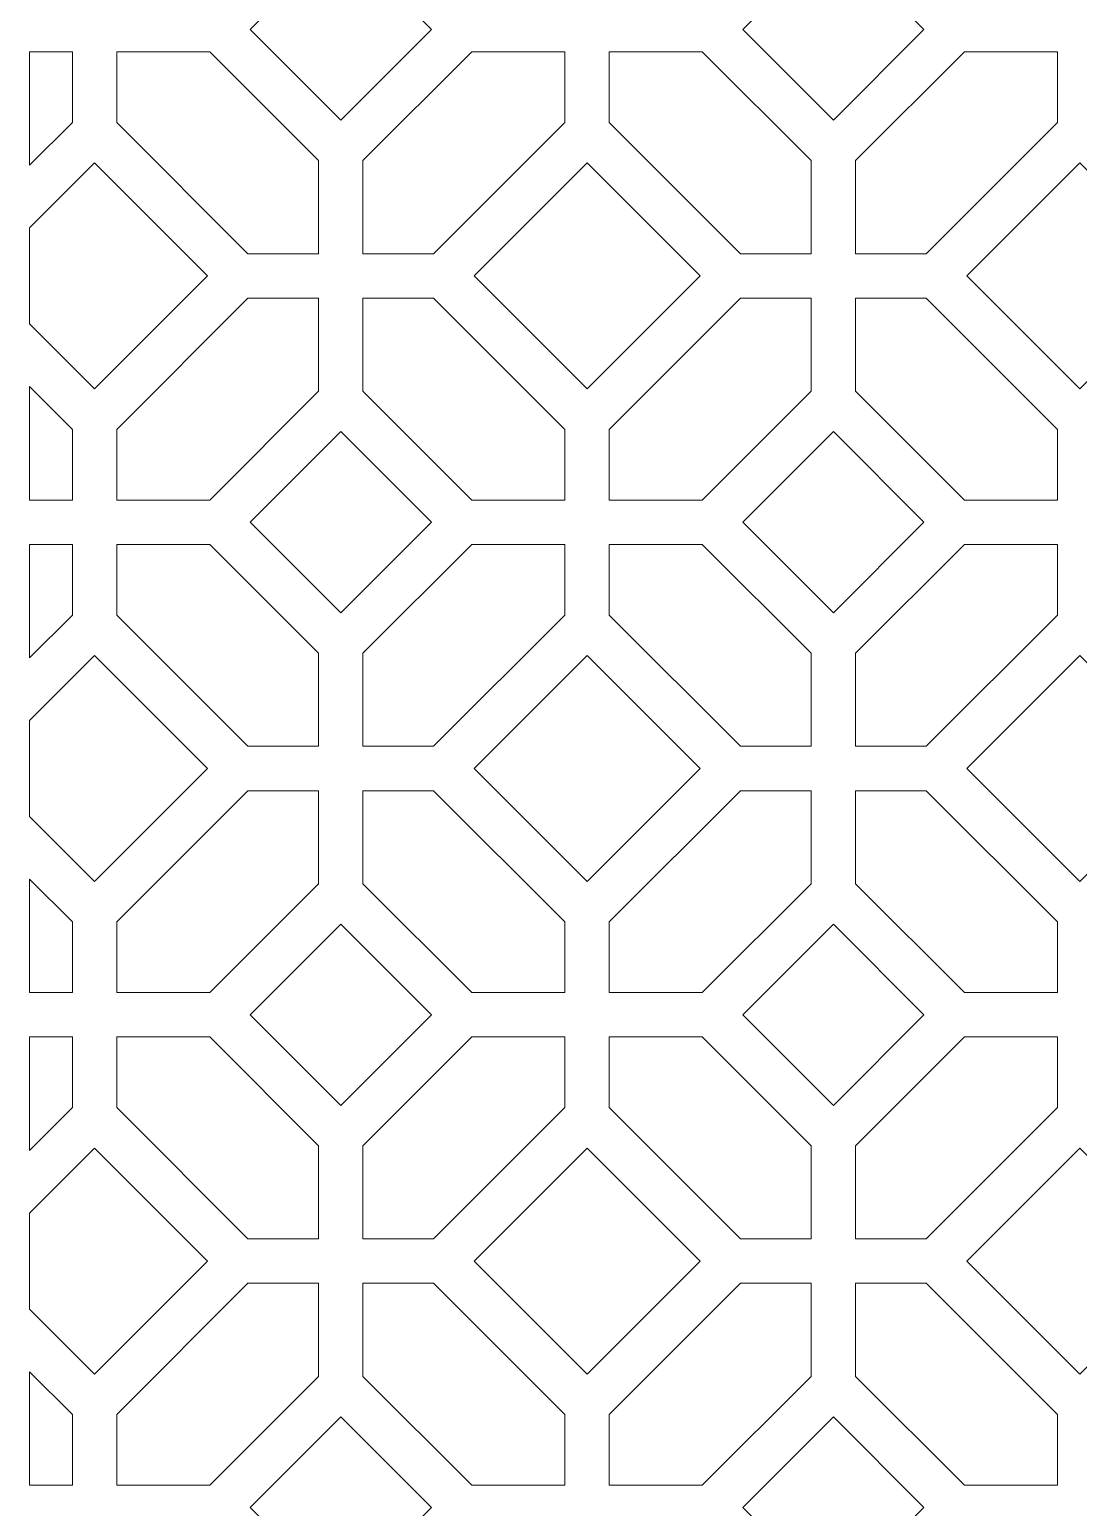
# Model space of a CAD drawing. Header units: centimetres. Extents: x -92 to 92, y -111 to 111.
# Drawn here: x 7.5 to 50, y -54.5 to 5.5 of the extents above; entities that cross this region are included whole.
import ezdxf

# ---------------------------------------------------------------- set-up
doc = ezdxf.new("R2010")
doc.units = ezdxf.units.CM
doc.header["$MEASUREMENT"] = 0
doc.layers.add('layer 1', color=7, linetype='Continuous')

msp = doc.modelspace()

# ---------------------------------------------------------------- linework, layer by layer
at = {"layer": 'layer 1', "color": 177, "lineweight": 9}
for points, knots in [([(20.09135, 1.79491), (20.09135, 1.79491), (23.76844, 5.472), (23.76844, 5.472), (23.76844, 5.472), (23.76844, 5.472), (20.09135, 9.14909), (20.09135, 9.14909), (20.09135, 9.14909), (20.09135, 9.14909), (16.41427, 5.472), (16.41427, 5.472), (16.41427, 5.472), (16.41427, 5.472), (20.09135, 1.79491), (20.09135, 1.79491)], [0, 0, 0, 0, 0.2, 0.2, 0.2, 0.2, 0.4, 0.4, 0.4, 0.4, 0.6, 0.6, 0.6, 0.6, 1, 1, 1, 1]), ([(40.09135, 1.79491), (40.09135, 1.79491), (43.76844, 5.472), (43.76844, 5.472), (43.76844, 5.472), (43.76844, 5.472), (40.09135, 9.14909), (40.09135, 9.14909), (40.09135, 9.14909), (40.09135, 9.14909), (36.41427, 5.472), (36.41427, 5.472), (36.41427, 5.472), (36.41427, 5.472), (40.09135, 1.79491), (40.09135, 1.79491)], [0, 0, 0, 0, 0.2, 0.2, 0.2, 0.2, 0.4, 0.4, 0.4, 0.4, 0.6, 0.6, 0.6, 0.6, 1, 1, 1, 1]), ([(7.45336, -0.03549), (7.45336, -0.03549), (9.19136, 1.70252), (9.19136, 1.70252), (9.19136, 1.70252), (9.19136, 1.70252), (9.19136, 4.57201), (9.19136, 4.57201), (9.19136, 4.57201), (9.19136, 4.57201), (7.45336, 4.57198), (7.45336, 4.57198), (7.45336, 4.57198), (7.45336, 4.57198), (7.45336, -0.03549), (7.45336, -0.03549)], [0, 0, 0, 0, 0.2, 0.2, 0.2, 0.2, 0.4, 0.4, 0.4, 0.4, 0.6, 0.6, 0.6, 0.6, 1, 1, 1, 1]), ([(10.99136, 4.572), (10.99136, 4.572), (10.99136, 1.70251), (10.99136, 1.70251), (10.99136, 1.70251), (10.99136, 1.70251), (16.32188, -3.62801), (16.32188, -3.62801), (16.32188, -3.62801), (16.32188, -3.62801), (19.19135, -3.62801), (19.19135, -3.62801), (19.19135, -3.62801), (19.19135, -3.62801), (19.19135, 0.14959), (19.19135, 0.14959), (19.19135, 0.14959), (19.19135, 0.14959), (14.76895, 4.572), (14.76895, 4.572), (14.76895, 4.572), (14.76895, 4.572), (10.99136, 4.572), (10.99136, 4.572)], [0, 0, 0, 0, 0.14285714, 0.14285714, 0.14285714, 0.14285714, 0.28571429, 0.28571429, 0.28571429, 0.28571429, 0.42857143, 0.42857143, 0.42857143, 0.42857143, 0.57142857, 0.57142857, 0.57142857, 0.57142857, 0.71428571, 0.71428571, 0.71428571, 0.71428571, 1, 1, 1, 1]), ([(29.19136, 1.70251), (29.19136, 1.70251), (29.19136, 4.572), (29.19136, 4.572), (29.19136, 4.572), (29.19136, 4.572), (25.41376, 4.572), (25.41376, 4.572), (25.41376, 4.572), (25.41376, 4.572), (20.99135, 0.14959), (20.99135, 0.14959), (20.99135, 0.14959), (20.99135, 0.14959), (20.99135, -3.62801), (20.99135, -3.62801), (20.99135, -3.62801), (20.99135, -3.62801), (23.86084, -3.62801), (23.86084, -3.62801), (23.86084, -3.62801), (23.86084, -3.62801), (29.19136, 1.70251), (29.19136, 1.70251)], [0, 0, 0, 0, 0.14285714, 0.14285714, 0.14285714, 0.14285714, 0.28571429, 0.28571429, 0.28571429, 0.28571429, 0.42857143, 0.42857143, 0.42857143, 0.42857143, 0.57142857, 0.57142857, 0.57142857, 0.57142857, 0.71428571, 0.71428571, 0.71428571, 0.71428571, 1, 1, 1, 1]), ([(30.99136, 4.572), (30.99136, 4.572), (30.99136, 1.70251), (30.99136, 1.70251), (30.99136, 1.70251), (30.99136, 1.70251), (36.32188, -3.62801), (36.32188, -3.62801), (36.32188, -3.62801), (36.32188, -3.62801), (39.19135, -3.62801), (39.19135, -3.62801), (39.19135, -3.62801), (39.19135, -3.62801), (39.19135, 0.14959), (39.19135, 0.14959), (39.19135, 0.14959), (39.19135, 0.14959), (34.76895, 4.572), (34.76895, 4.572), (34.76895, 4.572), (34.76895, 4.572), (30.99136, 4.572), (30.99136, 4.572)], [0, 0, 0, 0, 0.14285714, 0.14285714, 0.14285714, 0.14285714, 0.28571429, 0.28571429, 0.28571429, 0.28571429, 0.42857143, 0.42857143, 0.42857143, 0.42857143, 0.57142857, 0.57142857, 0.57142857, 0.57142857, 0.71428571, 0.71428571, 0.71428571, 0.71428571, 1, 1, 1, 1]), ([(49.19136, 1.70251), (49.19136, 1.70251), (49.19136, 4.572), (49.19136, 4.572), (49.19136, 4.572), (49.19136, 4.572), (45.41376, 4.572), (45.41376, 4.572), (45.41376, 4.572), (45.41376, 4.572), (40.99135, 0.14959), (40.99135, 0.14959), (40.99135, 0.14959), (40.99135, 0.14959), (40.99135, -3.62801), (40.99135, -3.62801), (40.99135, -3.62801), (40.99135, -3.62801), (43.86084, -3.62801), (43.86084, -3.62801), (43.86084, -3.62801), (43.86084, -3.62801), (49.19136, 1.70251), (49.19136, 1.70251)], [0, 0, 0, 0, 0.14285714, 0.14285714, 0.14285714, 0.14285714, 0.28571429, 0.28571429, 0.28571429, 0.28571429, 0.42857143, 0.42857143, 0.42857143, 0.42857143, 0.57142857, 0.57142857, 0.57142857, 0.57142857, 0.71428571, 0.71428571, 0.71428571, 0.71428571, 1, 1, 1, 1]), ([(7.45336, -6.47521), (7.45336, -6.47521), (10.09136, -9.1132), (10.09136, -9.1132), (10.09136, -9.1132), (10.09136, -9.1132), (14.67656, -4.52801), (14.67656, -4.52801), (14.67656, -4.52801), (14.67656, -4.52801), (10.09135, 0.0572), (10.09135, 0.0572), (10.09135, 0.0572), (10.09135, 0.0572), (7.45336, -2.58077), (7.45336, -2.58077), (7.45336, -2.58077), (7.45336, -2.58077), (7.45336, -6.47521), (7.45336, -6.47521)], [0, 0, 0, 0, 0.16666667, 0.16666667, 0.16666667, 0.16666667, 0.33333333, 0.33333333, 0.33333333, 0.33333333, 0.5, 0.5, 0.5, 0.5, 0.66666667, 0.66666667, 0.66666667, 0.66666667, 1, 1, 1, 1]), ([(30.09136, 0.05719), (30.09136, 0.05719), (25.50616, -4.52801), (25.50616, -4.52801), (25.50616, -4.52801), (25.50616, -4.52801), (30.09136, -9.11321), (30.09136, -9.11321), (30.09136, -9.11321), (30.09136, -9.11321), (34.67656, -4.52801), (34.67656, -4.52801), (34.67656, -4.52801), (34.67656, -4.52801), (30.09136, 0.05719), (30.09136, 0.05719)], [0, 0, 0, 0, 0.2, 0.2, 0.2, 0.2, 0.4, 0.4, 0.4, 0.4, 0.6, 0.6, 0.6, 0.6, 1, 1, 1, 1]), ([(50.09136, 0.05719), (50.09136, 0.05719), (45.50616, -4.52801), (45.50616, -4.52801), (45.50616, -4.52801), (45.50616, -4.52801), (50.09136, -9.11321), (50.09136, -9.11321), (50.09136, -9.11321), (50.09136, -9.11321), (54.67656, -4.52801), (54.67656, -4.52801), (54.67656, -4.52801), (54.67656, -4.52801), (50.09136, 0.05719), (50.09136, 0.05719)], [0, 0, 0, 0, 0.2, 0.2, 0.2, 0.2, 0.4, 0.4, 0.4, 0.4, 0.6, 0.6, 0.6, 0.6, 1, 1, 1, 1]), ([(19.19135, -5.42801), (19.19135, -5.42801), (16.32188, -5.42801), (16.32188, -5.42801), (16.32188, -5.42801), (16.32188, -5.42801), (10.99136, -10.75853), (10.99136, -10.75853), (10.99136, -10.75853), (10.99136, -10.75853), (10.99136, -13.628), (10.99136, -13.628), (10.99136, -13.628), (10.99136, -13.628), (14.76895, -13.628), (14.76895, -13.628), (14.76895, -13.628), (14.76895, -13.628), (19.19135, -9.20559), (19.19135, -9.20559), (19.19135, -9.20559), (19.19135, -9.20559), (19.19135, -5.42801), (19.19135, -5.42801)], [0, 0, 0, 0, 0.14285714, 0.14285714, 0.14285714, 0.14285714, 0.28571429, 0.28571429, 0.28571429, 0.28571429, 0.42857143, 0.42857143, 0.42857143, 0.42857143, 0.57142857, 0.57142857, 0.57142857, 0.57142857, 0.71428571, 0.71428571, 0.71428571, 0.71428571, 1, 1, 1, 1]), ([(23.86084, -5.42801), (23.86084, -5.42801), (20.99135, -5.42801), (20.99135, -5.42801), (20.99135, -5.42801), (20.99135, -5.42801), (20.99135, -9.20559), (20.99135, -9.20559), (20.99135, -9.20559), (20.99135, -9.20559), (25.41376, -13.628), (25.41376, -13.628), (25.41376, -13.628), (25.41376, -13.628), (29.19136, -13.628), (29.19136, -13.628), (29.19136, -13.628), (29.19136, -13.628), (29.19136, -10.75853), (29.19136, -10.75853), (29.19136, -10.75853), (29.19136, -10.75853), (23.86084, -5.42801), (23.86084, -5.42801)], [0, 0, 0, 0, 0.14285714, 0.14285714, 0.14285714, 0.14285714, 0.28571429, 0.28571429, 0.28571429, 0.28571429, 0.42857143, 0.42857143, 0.42857143, 0.42857143, 0.57142857, 0.57142857, 0.57142857, 0.57142857, 0.71428571, 0.71428571, 0.71428571, 0.71428571, 1, 1, 1, 1]), ([(39.19135, -5.42801), (39.19135, -5.42801), (36.32188, -5.42801), (36.32188, -5.42801), (36.32188, -5.42801), (36.32188, -5.42801), (30.99136, -10.75853), (30.99136, -10.75853), (30.99136, -10.75853), (30.99136, -10.75853), (30.99136, -13.628), (30.99136, -13.628), (30.99136, -13.628), (30.99136, -13.628), (34.76895, -13.628), (34.76895, -13.628), (34.76895, -13.628), (34.76895, -13.628), (39.19135, -9.20559), (39.19135, -9.20559), (39.19135, -9.20559), (39.19135, -9.20559), (39.19135, -5.42801), (39.19135, -5.42801)], [0, 0, 0, 0, 0.14285714, 0.14285714, 0.14285714, 0.14285714, 0.28571429, 0.28571429, 0.28571429, 0.28571429, 0.42857143, 0.42857143, 0.42857143, 0.42857143, 0.57142857, 0.57142857, 0.57142857, 0.57142857, 0.71428571, 0.71428571, 0.71428571, 0.71428571, 1, 1, 1, 1]), ([(43.86084, -5.42801), (43.86084, -5.42801), (40.99135, -5.42801), (40.99135, -5.42801), (40.99135, -5.42801), (40.99135, -5.42801), (40.99135, -9.20559), (40.99135, -9.20559), (40.99135, -9.20559), (40.99135, -9.20559), (45.41376, -13.628), (45.41376, -13.628), (45.41376, -13.628), (45.41376, -13.628), (49.19136, -13.628), (49.19136, -13.628), (49.19136, -13.628), (49.19136, -13.628), (49.19136, -10.75853), (49.19136, -10.75853), (49.19136, -10.75853), (49.19136, -10.75853), (43.86084, -5.42801), (43.86084, -5.42801)], [0, 0, 0, 0, 0.14285714, 0.14285714, 0.14285714, 0.14285714, 0.28571429, 0.28571429, 0.28571429, 0.28571429, 0.42857143, 0.42857143, 0.42857143, 0.42857143, 0.57142857, 0.57142857, 0.57142857, 0.57142857, 0.71428571, 0.71428571, 0.71428571, 0.71428571, 1, 1, 1, 1]), ([(7.45336, -13.62799), (7.45336, -13.62799), (9.19136, -13.62799), (9.19136, -13.62799), (9.19136, -13.62799), (9.19136, -13.62799), (9.19136, -10.75852), (9.19136, -10.75852), (9.19136, -10.75852), (9.19136, -10.75852), (7.45336, -9.02048), (7.45336, -9.02048), (7.45336, -9.02048), (7.45336, -9.02048), (7.45336, -13.62799), (7.45336, -13.62799)], [0, 0, 0, 0, 0.2, 0.2, 0.2, 0.2, 0.4, 0.4, 0.4, 0.4, 0.6, 0.6, 0.6, 0.6, 1, 1, 1, 1]), ([(20.09135, -18.20509), (20.09135, -18.20509), (23.76844, -14.528), (23.76844, -14.528), (23.76844, -14.528), (23.76844, -14.528), (20.09135, -10.85091), (20.09135, -10.85091), (20.09135, -10.85091), (20.09135, -10.85091), (16.41427, -14.528), (16.41427, -14.528), (16.41427, -14.528), (16.41427, -14.528), (20.09135, -18.20509), (20.09135, -18.20509)], [0, 0, 0, 0, 0.2, 0.2, 0.2, 0.2, 0.4, 0.4, 0.4, 0.4, 0.6, 0.6, 0.6, 0.6, 1, 1, 1, 1]), ([(40.09135, -18.20509), (40.09135, -18.20509), (43.76844, -14.528), (43.76844, -14.528), (43.76844, -14.528), (43.76844, -14.528), (40.09135, -10.85091), (40.09135, -10.85091), (40.09135, -10.85091), (40.09135, -10.85091), (36.41427, -14.528), (36.41427, -14.528), (36.41427, -14.528), (36.41427, -14.528), (40.09135, -18.20509), (40.09135, -18.20509)], [0, 0, 0, 0, 0.2, 0.2, 0.2, 0.2, 0.4, 0.4, 0.4, 0.4, 0.6, 0.6, 0.6, 0.6, 1, 1, 1, 1]), ([(7.45336, -20.03549), (7.45336, -20.03549), (9.19136, -18.29748), (9.19136, -18.29748), (9.19136, -18.29748), (9.19136, -18.29748), (9.19136, -15.42799), (9.19136, -15.42799), (9.19136, -15.42799), (9.19136, -15.42799), (7.45336, -15.42799), (7.45336, -15.42799), (7.45336, -15.42799), (7.45336, -15.42799), (7.45336, -20.03549), (7.45336, -20.03549)], [0, 0, 0, 0, 0.2, 0.2, 0.2, 0.2, 0.4, 0.4, 0.4, 0.4, 0.6, 0.6, 0.6, 0.6, 1, 1, 1, 1]), ([(10.99136, -15.428), (10.99136, -15.428), (10.99136, -18.29749), (10.99136, -18.29749), (10.99136, -18.29749), (10.99136, -18.29749), (16.32188, -23.62801), (16.32188, -23.62801), (16.32188, -23.62801), (16.32188, -23.62801), (19.19135, -23.62801), (19.19135, -23.62801), (19.19135, -23.62801), (19.19135, -23.62801), (19.19135, -19.85041), (19.19135, -19.85041), (19.19135, -19.85041), (19.19135, -19.85041), (14.76895, -15.428), (14.76895, -15.428), (14.76895, -15.428), (14.76895, -15.428), (10.99136, -15.428), (10.99136, -15.428)], [0, 0, 0, 0, 0.14285714, 0.14285714, 0.14285714, 0.14285714, 0.28571429, 0.28571429, 0.28571429, 0.28571429, 0.42857143, 0.42857143, 0.42857143, 0.42857143, 0.57142857, 0.57142857, 0.57142857, 0.57142857, 0.71428571, 0.71428571, 0.71428571, 0.71428571, 1, 1, 1, 1]), ([(29.19136, -18.29749), (29.19136, -18.29749), (29.19136, -15.428), (29.19136, -15.428), (29.19136, -15.428), (29.19136, -15.428), (25.41376, -15.428), (25.41376, -15.428), (25.41376, -15.428), (25.41376, -15.428), (20.99135, -19.85041), (20.99135, -19.85041), (20.99135, -19.85041), (20.99135, -19.85041), (20.99135, -23.62801), (20.99135, -23.62801), (20.99135, -23.62801), (20.99135, -23.62801), (23.86084, -23.62801), (23.86084, -23.62801), (23.86084, -23.62801), (23.86084, -23.62801), (29.19136, -18.29749), (29.19136, -18.29749)], [0, 0, 0, 0, 0.14285714, 0.14285714, 0.14285714, 0.14285714, 0.28571429, 0.28571429, 0.28571429, 0.28571429, 0.42857143, 0.42857143, 0.42857143, 0.42857143, 0.57142857, 0.57142857, 0.57142857, 0.57142857, 0.71428571, 0.71428571, 0.71428571, 0.71428571, 1, 1, 1, 1]), ([(30.99136, -15.428), (30.99136, -15.428), (30.99136, -18.29749), (30.99136, -18.29749), (30.99136, -18.29749), (30.99136, -18.29749), (36.32188, -23.62801), (36.32188, -23.62801), (36.32188, -23.62801), (36.32188, -23.62801), (39.19135, -23.62801), (39.19135, -23.62801), (39.19135, -23.62801), (39.19135, -23.62801), (39.19135, -19.85041), (39.19135, -19.85041), (39.19135, -19.85041), (39.19135, -19.85041), (34.76895, -15.428), (34.76895, -15.428), (34.76895, -15.428), (34.76895, -15.428), (30.99136, -15.428), (30.99136, -15.428)], [0, 0, 0, 0, 0.14285714, 0.14285714, 0.14285714, 0.14285714, 0.28571429, 0.28571429, 0.28571429, 0.28571429, 0.42857143, 0.42857143, 0.42857143, 0.42857143, 0.57142857, 0.57142857, 0.57142857, 0.57142857, 0.71428571, 0.71428571, 0.71428571, 0.71428571, 1, 1, 1, 1]), ([(49.19136, -18.29749), (49.19136, -18.29749), (49.19136, -15.428), (49.19136, -15.428), (49.19136, -15.428), (49.19136, -15.428), (45.41376, -15.428), (45.41376, -15.428), (45.41376, -15.428), (45.41376, -15.428), (40.99135, -19.85041), (40.99135, -19.85041), (40.99135, -19.85041), (40.99135, -19.85041), (40.99135, -23.62801), (40.99135, -23.62801), (40.99135, -23.62801), (40.99135, -23.62801), (43.86084, -23.62801), (43.86084, -23.62801), (43.86084, -23.62801), (43.86084, -23.62801), (49.19136, -18.29749), (49.19136, -18.29749)], [0, 0, 0, 0, 0.14285714, 0.14285714, 0.14285714, 0.14285714, 0.28571429, 0.28571429, 0.28571429, 0.28571429, 0.42857143, 0.42857143, 0.42857143, 0.42857143, 0.57142857, 0.57142857, 0.57142857, 0.57142857, 0.71428571, 0.71428571, 0.71428571, 0.71428571, 1, 1, 1, 1]), ([(7.45336, -26.47519), (7.45336, -26.47519), (10.09137, -29.1132), (10.09137, -29.1132), (10.09137, -29.1132), (10.09137, -29.1132), (14.67656, -24.52801), (14.67656, -24.52801), (14.67656, -24.52801), (14.67656, -24.52801), (10.09135, -19.9428), (10.09135, -19.9428), (10.09135, -19.9428), (10.09135, -19.9428), (7.45336, -22.58078), (7.45336, -22.58078), (7.45336, -22.58078), (7.45336, -22.58078), (7.45336, -26.47519), (7.45336, -26.47519)], [0, 0, 0, 0, 0.16666667, 0.16666667, 0.16666667, 0.16666667, 0.33333333, 0.33333333, 0.33333333, 0.33333333, 0.5, 0.5, 0.5, 0.5, 0.66666667, 0.66666667, 0.66666667, 0.66666667, 1, 1, 1, 1]), ([(30.09136, -19.94281), (30.09136, -19.94281), (25.50616, -24.528), (25.50616, -24.528), (25.50616, -24.528), (25.50616, -24.528), (30.09137, -29.11321), (30.09137, -29.11321), (30.09137, -29.11321), (30.09137, -29.11321), (34.67656, -24.52801), (34.67656, -24.52801), (34.67656, -24.52801), (34.67656, -24.52801), (30.09136, -19.94281), (30.09136, -19.94281)], [0, 0, 0, 0, 0.2, 0.2, 0.2, 0.2, 0.4, 0.4, 0.4, 0.4, 0.6, 0.6, 0.6, 0.6, 1, 1, 1, 1]), ([(50.09136, -19.94281), (50.09136, -19.94281), (45.50616, -24.528), (45.50616, -24.528), (45.50616, -24.528), (45.50616, -24.528), (50.09137, -29.11321), (50.09137, -29.11321), (50.09137, -29.11321), (50.09137, -29.11321), (54.67656, -24.52801), (54.67656, -24.52801), (54.67656, -24.52801), (54.67656, -24.52801), (50.09136, -19.94281), (50.09136, -19.94281)], [0, 0, 0, 0, 0.2, 0.2, 0.2, 0.2, 0.4, 0.4, 0.4, 0.4, 0.6, 0.6, 0.6, 0.6, 1, 1, 1, 1]), ([(19.19136, -25.42801), (19.19136, -25.42801), (16.32189, -25.42801), (16.32189, -25.42801), (16.32189, -25.42801), (16.32189, -25.42801), (10.99137, -30.75853), (10.99137, -30.75853), (10.99137, -30.75853), (10.99137, -30.75853), (10.99137, -33.628), (10.99137, -33.628), (10.99137, -33.628), (10.99137, -33.628), (14.76896, -33.628), (14.76896, -33.628), (14.76896, -33.628), (14.76896, -33.628), (19.19136, -29.20559), (19.19136, -29.20559), (19.19136, -29.20559), (19.19136, -29.20559), (19.19136, -25.42801), (19.19136, -25.42801)], [0, 0, 0, 0, 0.14285714, 0.14285714, 0.14285714, 0.14285714, 0.28571429, 0.28571429, 0.28571429, 0.28571429, 0.42857143, 0.42857143, 0.42857143, 0.42857143, 0.57142857, 0.57142857, 0.57142857, 0.57142857, 0.71428571, 0.71428571, 0.71428571, 0.71428571, 1, 1, 1, 1]), ([(23.86085, -25.42801), (23.86085, -25.42801), (20.99136, -25.42801), (20.99136, -25.42801), (20.99136, -25.42801), (20.99136, -25.42801), (20.99136, -29.20559), (20.99136, -29.20559), (20.99136, -29.20559), (20.99136, -29.20559), (25.41377, -33.628), (25.41377, -33.628), (25.41377, -33.628), (25.41377, -33.628), (29.19137, -33.628), (29.19137, -33.628), (29.19137, -33.628), (29.19137, -33.628), (29.19137, -30.75853), (29.19137, -30.75853), (29.19137, -30.75853), (29.19137, -30.75853), (23.86085, -25.42801), (23.86085, -25.42801)], [0, 0, 0, 0, 0.14285714, 0.14285714, 0.14285714, 0.14285714, 0.28571429, 0.28571429, 0.28571429, 0.28571429, 0.42857143, 0.42857143, 0.42857143, 0.42857143, 0.57142857, 0.57142857, 0.57142857, 0.57142857, 0.71428571, 0.71428571, 0.71428571, 0.71428571, 1, 1, 1, 1]), ([(39.19136, -25.42801), (39.19136, -25.42801), (36.32189, -25.42801), (36.32189, -25.42801), (36.32189, -25.42801), (36.32189, -25.42801), (30.99137, -30.75853), (30.99137, -30.75853), (30.99137, -30.75853), (30.99137, -30.75853), (30.99137, -33.628), (30.99137, -33.628), (30.99137, -33.628), (30.99137, -33.628), (34.76896, -33.628), (34.76896, -33.628), (34.76896, -33.628), (34.76896, -33.628), (39.19136, -29.20559), (39.19136, -29.20559), (39.19136, -29.20559), (39.19136, -29.20559), (39.19136, -25.42801), (39.19136, -25.42801)], [0, 0, 0, 0, 0.14285714, 0.14285714, 0.14285714, 0.14285714, 0.28571429, 0.28571429, 0.28571429, 0.28571429, 0.42857143, 0.42857143, 0.42857143, 0.42857143, 0.57142857, 0.57142857, 0.57142857, 0.57142857, 0.71428571, 0.71428571, 0.71428571, 0.71428571, 1, 1, 1, 1]), ([(43.86085, -25.42801), (43.86085, -25.42801), (40.99136, -25.42801), (40.99136, -25.42801), (40.99136, -25.42801), (40.99136, -25.42801), (40.99136, -29.20559), (40.99136, -29.20559), (40.99136, -29.20559), (40.99136, -29.20559), (45.41377, -33.628), (45.41377, -33.628), (45.41377, -33.628), (45.41377, -33.628), (49.19137, -33.628), (49.19137, -33.628), (49.19137, -33.628), (49.19137, -33.628), (49.19137, -30.75853), (49.19137, -30.75853), (49.19137, -30.75853), (49.19137, -30.75853), (43.86085, -25.42801), (43.86085, -25.42801)], [0, 0, 0, 0, 0.14285714, 0.14285714, 0.14285714, 0.14285714, 0.28571429, 0.28571429, 0.28571429, 0.28571429, 0.42857143, 0.42857143, 0.42857143, 0.42857143, 0.57142857, 0.57142857, 0.57142857, 0.57142857, 0.71428571, 0.71428571, 0.71428571, 0.71428571, 1, 1, 1, 1]), ([(7.45336, -33.62799), (7.45336, -33.62799), (9.19137, -33.62799), (9.19137, -33.62799), (9.19137, -33.62799), (9.19137, -33.62799), (9.19137, -30.75852), (9.19137, -30.75852), (9.19137, -30.75852), (9.19137, -30.75852), (7.45336, -29.02047), (7.45336, -29.02047), (7.45336, -29.02047), (7.45336, -29.02047), (7.45336, -33.62799), (7.45336, -33.62799)], [0, 0, 0, 0, 0.2, 0.2, 0.2, 0.2, 0.4, 0.4, 0.4, 0.4, 0.6, 0.6, 0.6, 0.6, 1, 1, 1, 1]), ([(20.09136, -38.20509), (20.09136, -38.20509), (23.76845, -34.528), (23.76845, -34.528), (23.76845, -34.528), (23.76845, -34.528), (20.09136, -30.85091), (20.09136, -30.85091), (20.09136, -30.85091), (20.09136, -30.85091), (16.41428, -34.528), (16.41428, -34.528), (16.41428, -34.528), (16.41428, -34.528), (20.09136, -38.20509), (20.09136, -38.20509)], [0, 0, 0, 0, 0.2, 0.2, 0.2, 0.2, 0.4, 0.4, 0.4, 0.4, 0.6, 0.6, 0.6, 0.6, 1, 1, 1, 1]), ([(40.09136, -38.20509), (40.09136, -38.20509), (43.76845, -34.528), (43.76845, -34.528), (43.76845, -34.528), (43.76845, -34.528), (40.09136, -30.85091), (40.09136, -30.85091), (40.09136, -30.85091), (40.09136, -30.85091), (36.41428, -34.528), (36.41428, -34.528), (36.41428, -34.528), (36.41428, -34.528), (40.09136, -38.20509), (40.09136, -38.20509)], [0, 0, 0, 0, 0.2, 0.2, 0.2, 0.2, 0.4, 0.4, 0.4, 0.4, 0.6, 0.6, 0.6, 0.6, 1, 1, 1, 1]), ([(7.45336, -40.0355), (7.45336, -40.0355), (9.19137, -38.29748), (9.19137, -38.29748), (9.19137, -38.29748), (9.19137, -38.29748), (9.19137, -35.42799), (9.19137, -35.42799), (9.19137, -35.42799), (9.19137, -35.42799), (7.45336, -35.42795), (7.45336, -35.42795), (7.45336, -35.42795), (7.45336, -35.42795), (7.45336, -40.0355), (7.45336, -40.0355)], [0, 0, 0, 0, 0.2, 0.2, 0.2, 0.2, 0.4, 0.4, 0.4, 0.4, 0.6, 0.6, 0.6, 0.6, 1, 1, 1, 1]), ([(10.99137, -35.428), (10.99137, -35.428), (10.99137, -38.29749), (10.99137, -38.29749), (10.99137, -38.29749), (10.99137, -38.29749), (16.32189, -43.62801), (16.32189, -43.62801), (16.32189, -43.62801), (16.32189, -43.62801), (19.19136, -43.62801), (19.19136, -43.62801), (19.19136, -43.62801), (19.19136, -43.62801), (19.19136, -39.85041), (19.19136, -39.85041), (19.19136, -39.85041), (19.19136, -39.85041), (14.76896, -35.428), (14.76896, -35.428), (14.76896, -35.428), (14.76896, -35.428), (10.99137, -35.428), (10.99137, -35.428)], [0, 0, 0, 0, 0.14285714, 0.14285714, 0.14285714, 0.14285714, 0.28571429, 0.28571429, 0.28571429, 0.28571429, 0.42857143, 0.42857143, 0.42857143, 0.42857143, 0.57142857, 0.57142857, 0.57142857, 0.57142857, 0.71428571, 0.71428571, 0.71428571, 0.71428571, 1, 1, 1, 1]), ([(29.19137, -38.29749), (29.19137, -38.29749), (29.19137, -35.428), (29.19137, -35.428), (29.19137, -35.428), (29.19137, -35.428), (25.41377, -35.428), (25.41377, -35.428), (25.41377, -35.428), (25.41377, -35.428), (20.99136, -39.85041), (20.99136, -39.85041), (20.99136, -39.85041), (20.99136, -39.85041), (20.99136, -43.62801), (20.99136, -43.62801), (20.99136, -43.62801), (20.99136, -43.62801), (23.86085, -43.62801), (23.86085, -43.62801), (23.86085, -43.62801), (23.86085, -43.62801), (29.19137, -38.29749), (29.19137, -38.29749)], [0, 0, 0, 0, 0.14285714, 0.14285714, 0.14285714, 0.14285714, 0.28571429, 0.28571429, 0.28571429, 0.28571429, 0.42857143, 0.42857143, 0.42857143, 0.42857143, 0.57142857, 0.57142857, 0.57142857, 0.57142857, 0.71428571, 0.71428571, 0.71428571, 0.71428571, 1, 1, 1, 1]), ([(30.99137, -35.428), (30.99137, -35.428), (30.99137, -38.29749), (30.99137, -38.29749), (30.99137, -38.29749), (30.99137, -38.29749), (36.32189, -43.62801), (36.32189, -43.62801), (36.32189, -43.62801), (36.32189, -43.62801), (39.19136, -43.62801), (39.19136, -43.62801), (39.19136, -43.62801), (39.19136, -43.62801), (39.19136, -39.85041), (39.19136, -39.85041), (39.19136, -39.85041), (39.19136, -39.85041), (34.76896, -35.428), (34.76896, -35.428), (34.76896, -35.428), (34.76896, -35.428), (30.99137, -35.428), (30.99137, -35.428)], [0, 0, 0, 0, 0.14285714, 0.14285714, 0.14285714, 0.14285714, 0.28571429, 0.28571429, 0.28571429, 0.28571429, 0.42857143, 0.42857143, 0.42857143, 0.42857143, 0.57142857, 0.57142857, 0.57142857, 0.57142857, 0.71428571, 0.71428571, 0.71428571, 0.71428571, 1, 1, 1, 1]), ([(49.19137, -38.29749), (49.19137, -38.29749), (49.19137, -35.428), (49.19137, -35.428), (49.19137, -35.428), (49.19137, -35.428), (45.41377, -35.428), (45.41377, -35.428), (45.41377, -35.428), (45.41377, -35.428), (40.99136, -39.85041), (40.99136, -39.85041), (40.99136, -39.85041), (40.99136, -39.85041), (40.99136, -43.62801), (40.99136, -43.62801), (40.99136, -43.62801), (40.99136, -43.62801), (43.86085, -43.62801), (43.86085, -43.62801), (43.86085, -43.62801), (43.86085, -43.62801), (49.19137, -38.29749), (49.19137, -38.29749)], [0, 0, 0, 0, 0.14285714, 0.14285714, 0.14285714, 0.14285714, 0.28571429, 0.28571429, 0.28571429, 0.28571429, 0.42857143, 0.42857143, 0.42857143, 0.42857143, 0.57142857, 0.57142857, 0.57142857, 0.57142857, 0.71428571, 0.71428571, 0.71428571, 0.71428571, 1, 1, 1, 1]), ([(7.45336, -42.58082), (7.45336, -42.58082), (10.09136, -39.9428), (10.09136, -39.9428), (10.09136, -39.9428), (10.09136, -39.9428), (14.67657, -44.52801), (14.67657, -44.52801), (14.67657, -44.52801), (14.67657, -44.52801), (10.09138, -49.1132), (10.09138, -49.1132), (10.09138, -49.1132), (10.09138, -49.1132), (7.45336, -46.47519), (7.45336, -46.47519), (7.45336, -46.47519), (7.45336, -46.47519), (7.45336, -42.58082), (7.45336, -42.58082)], [0, 0, 0, 0, 0.16666667, 0.16666667, 0.16666667, 0.16666667, 0.33333333, 0.33333333, 0.33333333, 0.33333333, 0.5, 0.5, 0.5, 0.5, 0.66666667, 0.66666667, 0.66666667, 0.66666667, 1, 1, 1, 1]), ([(30.09137, -39.94281), (30.09137, -39.94281), (25.50617, -44.528), (25.50617, -44.528), (25.50617, -44.528), (25.50617, -44.528), (30.09138, -49.11321), (30.09138, -49.11321), (30.09138, -49.11321), (30.09138, -49.11321), (34.67657, -44.52801), (34.67657, -44.52801), (34.67657, -44.52801), (34.67657, -44.52801), (30.09137, -39.94281), (30.09137, -39.94281)], [0, 0, 0, 0, 0.2, 0.2, 0.2, 0.2, 0.4, 0.4, 0.4, 0.4, 0.6, 0.6, 0.6, 0.6, 1, 1, 1, 1]), ([(50.09137, -39.94281), (50.09137, -39.94281), (45.50617, -44.528), (45.50617, -44.528), (45.50617, -44.528), (45.50617, -44.528), (50.09138, -49.11321), (50.09138, -49.11321), (50.09138, -49.11321), (50.09138, -49.11321), (54.67657, -44.52801), (54.67657, -44.52801), (54.67657, -44.52801), (54.67657, -44.52801), (50.09137, -39.94281), (50.09137, -39.94281)], [0, 0, 0, 0, 0.2, 0.2, 0.2, 0.2, 0.4, 0.4, 0.4, 0.4, 0.6, 0.6, 0.6, 0.6, 1, 1, 1, 1]), ([(19.19137, -45.42801), (19.19137, -45.42801), (16.3219, -45.42801), (16.3219, -45.42801), (16.3219, -45.42801), (16.3219, -45.42801), (10.99138, -50.75853), (10.99138, -50.75853), (10.99138, -50.75853), (10.99138, -50.75853), (10.99138, -53.628), (10.99138, -53.628), (10.99138, -53.628), (10.99138, -53.628), (14.76897, -53.628), (14.76897, -53.628), (14.76897, -53.628), (14.76897, -53.628), (19.19137, -49.20559), (19.19137, -49.20559), (19.19137, -49.20559), (19.19137, -49.20559), (19.19137, -45.42801), (19.19137, -45.42801)], [0, 0, 0, 0, 0.14285714, 0.14285714, 0.14285714, 0.14285714, 0.28571429, 0.28571429, 0.28571429, 0.28571429, 0.42857143, 0.42857143, 0.42857143, 0.42857143, 0.57142857, 0.57142857, 0.57142857, 0.57142857, 0.71428571, 0.71428571, 0.71428571, 0.71428571, 1, 1, 1, 1]), ([(23.86086, -45.42801), (23.86086, -45.42801), (20.99137, -45.42801), (20.99137, -45.42801), (20.99137, -45.42801), (20.99137, -45.42801), (20.99137, -49.20559), (20.99137, -49.20559), (20.99137, -49.20559), (20.99137, -49.20559), (25.41378, -53.628), (25.41378, -53.628), (25.41378, -53.628), (25.41378, -53.628), (29.19138, -53.628), (29.19138, -53.628), (29.19138, -53.628), (29.19138, -53.628), (29.19138, -50.75853), (29.19138, -50.75853), (29.19138, -50.75853), (29.19138, -50.75853), (23.86086, -45.42801), (23.86086, -45.42801)], [0, 0, 0, 0, 0.14285714, 0.14285714, 0.14285714, 0.14285714, 0.28571429, 0.28571429, 0.28571429, 0.28571429, 0.42857143, 0.42857143, 0.42857143, 0.42857143, 0.57142857, 0.57142857, 0.57142857, 0.57142857, 0.71428571, 0.71428571, 0.71428571, 0.71428571, 1, 1, 1, 1]), ([(39.19137, -45.42801), (39.19137, -45.42801), (36.3219, -45.42801), (36.3219, -45.42801), (36.3219, -45.42801), (36.3219, -45.42801), (30.99138, -50.75853), (30.99138, -50.75853), (30.99138, -50.75853), (30.99138, -50.75853), (30.99138, -53.628), (30.99138, -53.628), (30.99138, -53.628), (30.99138, -53.628), (34.76897, -53.628), (34.76897, -53.628), (34.76897, -53.628), (34.76897, -53.628), (39.19137, -49.20559), (39.19137, -49.20559), (39.19137, -49.20559), (39.19137, -49.20559), (39.19137, -45.42801), (39.19137, -45.42801)], [0, 0, 0, 0, 0.14285714, 0.14285714, 0.14285714, 0.14285714, 0.28571429, 0.28571429, 0.28571429, 0.28571429, 0.42857143, 0.42857143, 0.42857143, 0.42857143, 0.57142857, 0.57142857, 0.57142857, 0.57142857, 0.71428571, 0.71428571, 0.71428571, 0.71428571, 1, 1, 1, 1]), ([(43.86086, -45.42801), (43.86086, -45.42801), (40.99137, -45.42801), (40.99137, -45.42801), (40.99137, -45.42801), (40.99137, -45.42801), (40.99137, -49.20559), (40.99137, -49.20559), (40.99137, -49.20559), (40.99137, -49.20559), (45.41378, -53.628), (45.41378, -53.628), (45.41378, -53.628), (45.41378, -53.628), (49.19138, -53.628), (49.19138, -53.628), (49.19138, -53.628), (49.19138, -53.628), (49.19138, -50.75853), (49.19138, -50.75853), (49.19138, -50.75853), (49.19138, -50.75853), (43.86086, -45.42801), (43.86086, -45.42801)], [0, 0, 0, 0, 0.14285714, 0.14285714, 0.14285714, 0.14285714, 0.28571429, 0.28571429, 0.28571429, 0.28571429, 0.42857143, 0.42857143, 0.42857143, 0.42857143, 0.57142857, 0.57142857, 0.57142857, 0.57142857, 0.71428571, 0.71428571, 0.71428571, 0.71428571, 1, 1, 1, 1]), ([(7.45336, -53.62799), (7.45336, -53.62799), (9.19138, -53.62799), (9.19138, -53.62799), (9.19138, -53.62799), (9.19138, -53.62799), (9.19138, -50.75852), (9.19138, -50.75852), (9.19138, -50.75852), (9.19138, -50.75852), (7.45336, -49.02052), (7.45336, -49.02052), (7.45336, -49.02052), (7.45336, -49.02052), (7.45336, -53.62799), (7.45336, -53.62799)], [0, 0, 0, 0, 0.2, 0.2, 0.2, 0.2, 0.4, 0.4, 0.4, 0.4, 0.6, 0.6, 0.6, 0.6, 1, 1, 1, 1]), ([(20.09137, -58.20509), (20.09137, -58.20509), (23.76846, -54.528), (23.76846, -54.528), (23.76846, -54.528), (23.76846, -54.528), (20.09137, -50.85091), (20.09137, -50.85091), (20.09137, -50.85091), (20.09137, -50.85091), (16.41429, -54.528), (16.41429, -54.528), (16.41429, -54.528), (16.41429, -54.528), (20.09137, -58.20509), (20.09137, -58.20509)], [0, 0, 0, 0, 0.2, 0.2, 0.2, 0.2, 0.4, 0.4, 0.4, 0.4, 0.6, 0.6, 0.6, 0.6, 1, 1, 1, 1]), ([(40.09137, -58.20509), (40.09137, -58.20509), (43.76846, -54.528), (43.76846, -54.528), (43.76846, -54.528), (43.76846, -54.528), (40.09137, -50.85091), (40.09137, -50.85091), (40.09137, -50.85091), (40.09137, -50.85091), (36.41429, -54.528), (36.41429, -54.528), (36.41429, -54.528), (36.41429, -54.528), (40.09137, -58.20509), (40.09137, -58.20509)], [0, 0, 0, 0, 0.2, 0.2, 0.2, 0.2, 0.4, 0.4, 0.4, 0.4, 0.6, 0.6, 0.6, 0.6, 1, 1, 1, 1])]:
    msp.add_open_spline(points, degree=3, knots=knots, dxfattribs=at)

doc.saveas('drawing.dxf')
